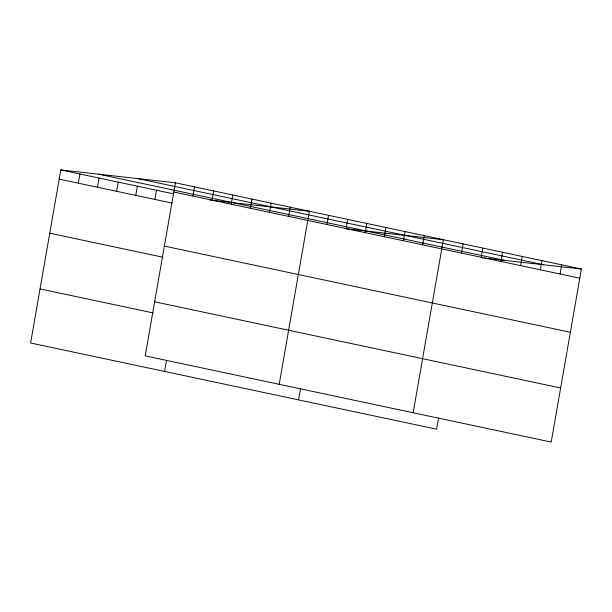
<?xml version="1.0" encoding="UTF-8"?>
<svg xmlns="http://www.w3.org/2000/svg" width="612" height="612" viewBox="0 0 612 612"><rect width="100%" height="100%" fill="white"/><g stroke="black" fill="none" stroke-linecap="round" stroke-linejoin="round"><path stroke-width="0.92" d="M175.407 182.82L145.205 355.87L551.198 442.063L581.4 269.005L175.407 182.82L60.802 169.937L30.6 342.995L436.593 429.18L438.552 417.988M78.336 183.187L79.942 174.007M97.476 187.257L99.083 178.069M116.617 191.319L118.223 182.131M135.757 195.381L137.363 186.193M154.897 199.443L156.504 190.255M192.941 196.07L194.547 186.882M164.582 371.438L166.533 360.246M212.081 200.132L213.687 190.944M231.221 204.194L232.828 195.006M250.362 208.256L251.96 199.068M269.502 212.318L271.101 203.138M288.642 216.388L290.241 207.2M279.179 384.313L309.381 211.262L210.092 200.101M326.923 224.512L328.522 215.325M298.557 399.873L300.507 388.689M346.063 228.574L347.662 219.387M365.196 232.637L366.802 223.449M384.336 236.699L385.942 227.511M403.476 240.761L405.083 231.573M422.617 244.823L424.223 235.643M413.161 412.756L443.363 239.705L345.864 228.743M461.479 253.077L463.085 243.89M481.2 257.262L482.799 248.074M500.914 261.446L502.521 252.259M520.636 265.631L522.243 256.451M540.358 269.823L541.964 260.635M560.079 274.008L561.678 264.82M481.208 257.744L483.006 257.95M484.803 258.149L581.4 269.005M137.585 178.566L543.578 264.759M98.624 174.19L504.617 260.375M173.8 192.007L579.793 278.192M60.802 169.937L173.816 193.935M59.196 179.125L172.217 203.115M164.36 246.085L570.361 332.27M49.763 233.203L162.777 257.193M154.637 301.8L560.638 387.985M40.04 288.918L153.054 312.908"/></g></svg>
